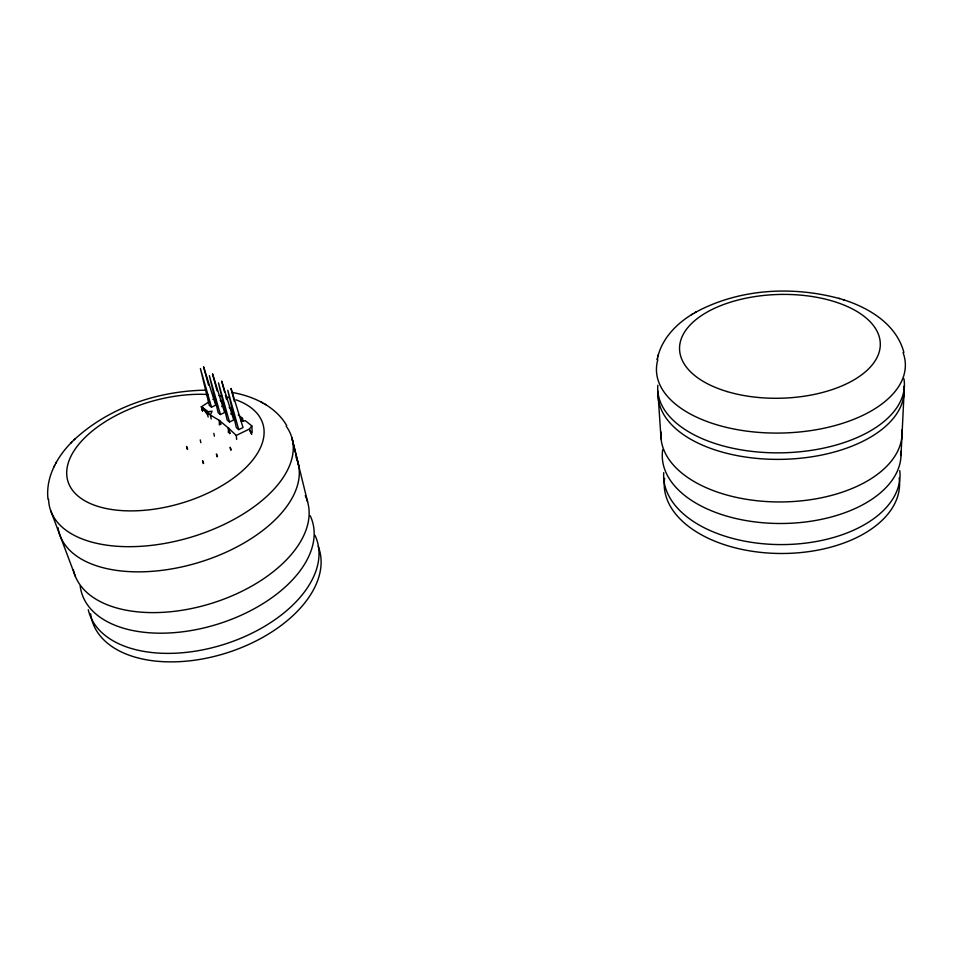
<?xml version="1.0" encoding="UTF-8"?>
<svg xmlns="http://www.w3.org/2000/svg" width="953" height="953" viewBox="0 0 953 953"><rect width="100%" height="100%" fill="white"/><g stroke="black" fill="none" stroke-linecap="round" stroke-linejoin="round"><path stroke-width="1.43" d="M228.351 432.424L228.422 428.052L219.393 420.487L210.339 414.996L212.09 411.184L208.314 411.696L201.44 406.74L209.457 401.594M219.321 424.835L219.393 420.487L221.036 424.288M901.014 455.57L904.397 385.786M657.594 357.947L657.189 359.722C660.822 339.804 675.832 324.044 692.7 313.966M657.951 356.422L658.356 354.671M71.785 442.085C56.894 456.94 45.506 477.632 47.995 499.229M53.797 467.125L54.666 465.469M55.679 463.503L56.513 461.907M241.3 421.274L245.397 420.726L251.83 425.931L249.293 429.088L236.261 435.438L228.422 428.052L229.506 433.686M240.775 420.416L242.467 418.343L238.262 414.936M221.739 406.609L224.277 403.607M74.012 439.881C109.285 407.134 158.115 390.909 205.777 390.158M70.701 443.169L75.049 438.845M694.808 312.715C738.492 288.723 792.086 285.662 839.676 298.623M691.413 314.74L696.047 311.976M238.726 429.624L227.779 390.265L236.38 427.694L238.726 429.624L243.027 427.552L230.995 388.431L234.343 401.296M229.482 422L218.475 382.88L227.183 420.094L229.482 422L233.747 419.951L221.68 381.081L224.682 392.457M220.405 414.507L209.362 375.649L218.142 412.649L220.405 414.507L224.646 412.494L212.531 373.862L217.081 390.837M211.495 407.169L200.404 368.537L209.279 405.335L211.495 407.169L215.712 405.168L203.561 366.786L208.528 385.072M212.888 399.402L215.545 399.045M202.393 410.993L201.44 406.74L207.456 414.519L209.052 414.305L208.314 411.696M233.461 413.602L230.757 413.971L233.282 410.91L229.161 407.562M232.222 392.457C253.474 396.222 275.453 406.252 286.71 425.55M838.652 298.301C866.217 306.056 896.058 322.805 903.885 352.431M842.988 299.623L844.096 299.969M261.17 402.035L262.694 402.905M264.207 403.762L265.768 404.656M220.226 400.32L223.264 402.785M201.44 406.74L202.655 410.695L201.44 406.74L209.052 414.305M251.842 434.234L249.293 429.088L251.473 433.972M187.67 449.066L186.574 446.481L187.181 449.304M203.668 463.325L202.584 460.716L203.18 463.563M217.487 456.547L216.426 453.95L217.01 456.785M231.186 449.84L230.149 447.243L230.709 450.078M50.747 510.76L75.418 576.482M228.422 428.052L230.209 433.305M207.456 414.519L208.171 417.033M242.467 418.343L243.17 420.976M251.83 425.931L252.164 432.424M225.432 395.304L226.564 399.569M291.832 437.653L307.616 501.874M292.261 439.25L298.634 465.398M210.339 414.996L211.256 418.963M200.261 439.893L200.857 442.704M213.829 433.365L214.401 436.176M219.393 420.487L220.179 424.681M236.261 435.438L236.666 439.452M657.892 392.028L661.072 438.88M286.138 426.11A125.999 67.163 -16.4 0 1 192.732 536.658A125.999 67.163 -16.4 0 1 48.591 499.324M235.975 399.819A101.637 53.058 -16.2 0 1 200.928 496.215A101.637 53.058 -16.2 0 1 66.77 470.865A101.637 53.058 -16.2 0 1 207.885 394.506M219.047 395.662A101.637 53.058 -16.2 0 1 221.692 396.091M226.743 397.127A101.637 53.058 -16.2 0 1 229.185 397.723M296.038 457.19A124.486 68.068 -16.7 0 1 197.39 562.889A124.486 68.068 -16.7 0 1 58.062 527.748M318.159 546.224A119.054 70.975 -17.8 0 1 223.288 653.972A119.054 70.975 -17.8 0 1 90.63 613.827M315.014 535.383A119.566 70.725 -17.7 0 1 226.23 643.68A119.566 70.725 -17.7 0 1 88.272 609.729M310.178 515.692A120.781 70.105 -17.4 0 1 216.522 624.513A120.781 70.105 -17.4 0 1 80.183 585.928M305.234 495.608A122.02 69.45 -17.2 0 1 213.567 602.725A122.02 69.45 -17.2 0 1 73.381 570.025M899.179 477.965A117.695 69.509 -0.1 0 1 781.996 553.49A117.695 69.509 -0.1 0 1 664.61 478.346M899.787 470.615A118.196 69.259 -0.2 0 1 783.08 544.58A118.196 69.259 -0.2 0 1 663.741 472.652M900.93 451.234A119.387 68.64 -0.5 0 1 779.22 523.495A119.387 68.64 -0.5 0 1 662.692 449.721M901.955 429.958A120.602 67.985 -0.7 0 1 781.448 501.945A120.602 67.985 -0.7 0 1 660.989 431.947M903.944 378.806A123.378 66.376 -1.2 0 1 783.604 452.782A123.378 66.376 -1.2 0 1 657.832 385.262M903.063 352.61A124.486 65.697 -1.4 0 1 783.652 432.984A124.486 65.697 -1.4 0 1 657.796 359.853M903.837 386.596A123.008 66.603 -1.2 0 1 782.365 459.334A123.008 66.603 -1.2 0 1 658.249 391.445M727.103 391.564A100.41 51.891 -1.6 0 0 880.262 345.832A100.41 51.891 -1.6 0 0 732.428 301.589A100.41 51.891 -1.6 0 0 727.103 391.564"/></g></svg>
